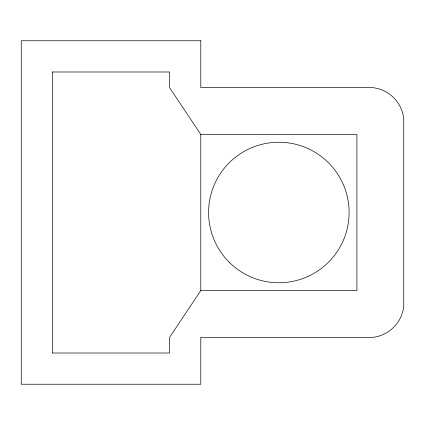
<?xml version="1.0" encoding="UTF-8"?>
<svg xmlns="http://www.w3.org/2000/svg" width="425" height="425" viewBox="0 0 425 425"><rect width="100%" height="100%" fill="white"/><g stroke="black" fill="none" stroke-linecap="round" stroke-linejoin="round"><path stroke-width="0.64" d="M52.371 71.99L169.564 71.99L169.564 87.603L200.791 134.438L200.791 290.562L169.564 337.397L169.564 353.01L52.371 353.01M200.791 134.438L356.915 134.438L356.915 290.562L200.791 290.562M52.477 71.99L52.477 353.01M200.791 40.763L21.25 40.763L21.25 384.237L200.791 384.237L200.791 337.397L372.523 337.397A35.126 35.126 0 0 0 403.75 306.175L403.75 118.825A35.126 35.126 0 0 0 372.523 87.603L200.791 87.603L200.791 40.763M229.176 262.177A70.252 70.252 0 0 0 346.715 230.685A70.252 70.252 0 0 0 260.668 144.638A70.252 70.252 0 0 0 229.176 262.177"/></g></svg>
